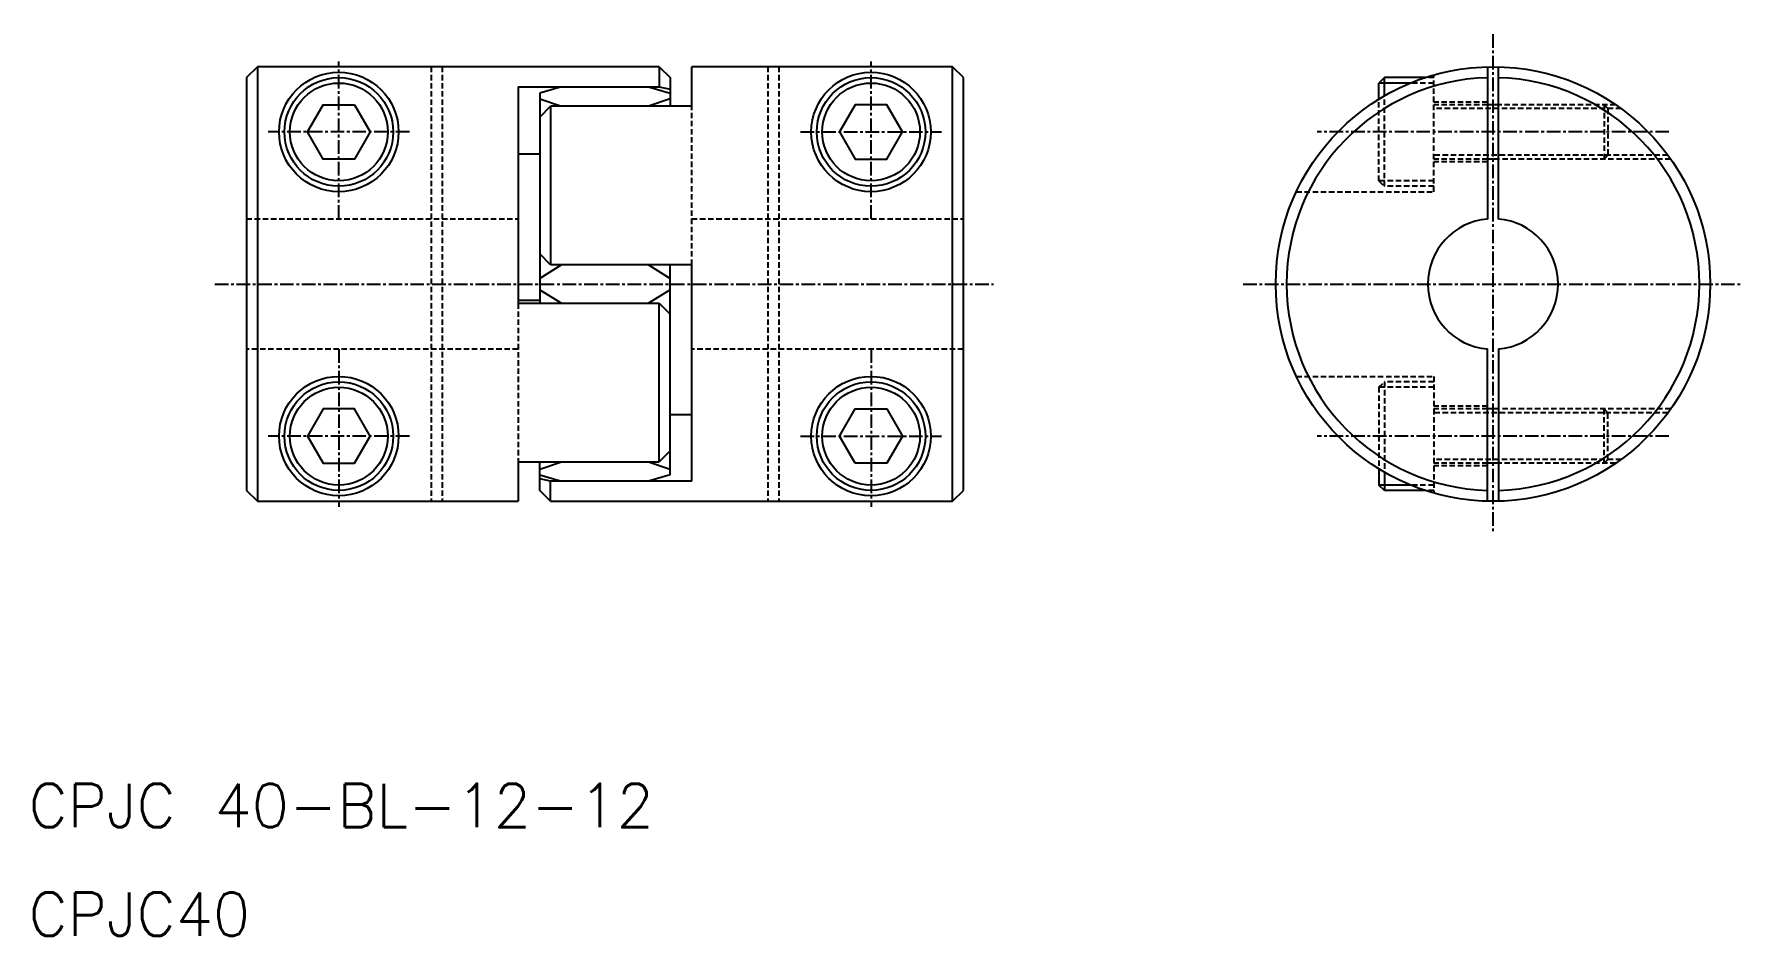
# Model space of a CAD drawing. Extents: x 53 to 211, y 10 to 93.
import ezdxf

# ---------------------------------------------------------------- set-up
doc = ezdxf.new("R2010")
doc.units = 0
doc.linetypes.add('CENTER', pattern=[2, 1.25, -0.25, 0.25, -0.25])
doc.linetypes.add('DASHED', pattern=[0.75, 0.5, -0.25])
doc.layers.get('0').update_dxf_attribs({"linetype": 'CONTINUOUS'})
doc.layers.add('CENTER', color=1, linetype='CENTER')
doc.styles.get("Standard").update_dxf_attribs({"font": 'txt', "bigfont": 'BIGFONT'})

msp = doc.modelspace()

# ---------------------------------------------------------------- linework, layer by layer
at = {"color": 7, "linetype": 'CONTINUOUS'}
for p, q in [((73.91, 90), (72.91, 89)), ((73.91, 90), (73.91, 50)), ((110.91, 90), (73.91, 90)), ((110.91, 90), (111.91, 89)), ((110.91, 90), (110.91, 88.14)), ((137.91, 90), (113.91, 90)), ((113.91, 86.37), (113.91, 90)), ((125.91, 90), (125.91, 90)), ((131.91, 90), (131.91, 90)), ((137.91, 50), (137.91, 90)), ((138.91, 89), (137.91, 90)), ((187.17, 89.99), (187.17, 75.98)), ((188.17, 75.98), (188.17, 89.99)), ((72.91, 89), (72.91, 51)), ((97.91, 88.14), (97.91, 68.23)), ((97.91, 88.14), (110.91, 88.14)), ((101.91, 88.14), (99.91, 87.57)), ((109.91, 88.14), (111.91, 87.57)), ((110.91, 88.14), (111.91, 87.94)), ((111.91, 89), (111.91, 86.37)), ((138.91, 51), (138.91, 89)), ((177.67, 89), (177.17, 88.5)), ((180.07, 88.5), (177.17, 88.5)), ((177.17, 87.02), (177.17, 88.5)), ((181.43, 89), (177.67, 89)), ((177.67, 87.32), (177.67, 89)), ((99.91, 87.57), (99.91, 72.77)), ((99.91, 87.05), (101.91, 86.37)), ((111.91, 87.05), (109.91, 86.37)), ((99.91, 85.37), (100.91, 86.37)), ((100.91, 86.37), (100.91, 71.77)), ((113.91, 86.37), (100.91, 86.37)), ((188.17, 86.5), (187.17, 86.5)), ((97.91, 82), (99.91, 82)), ((188.17, 81.5), (187.17, 81.5)), ((100.91, 71.77), (99.91, 72.77)), ((99.91, 72.77), (99.91, 68.23)), ((101.91, 71.77), (99.91, 70.52)), ((113.91, 71.77), (100.91, 71.77)), ((109.91, 71.77), (111.91, 70.52)), ((111.91, 67.23), (111.91, 71.77)), ((113.91, 51.86), (113.91, 71.77)), ((99.91, 69.48), (101.91, 68.23)), ((111.91, 69.48), (109.91, 68.23)), ((97.91, 68.5), (99.91, 68.5)), ((97.91, 68.23), (110.91, 68.23)), ((110.91, 53.63), (110.91, 68.23)), ((110.91, 68.23), (111.91, 67.23)), ((111.91, 52.43), (111.91, 67.23)), ((187.17, 50.01), (187.17, 64.02)), ((188.17, 64.02), (188.17, 50.01)), ((188.17, 58.5), (187.17, 58.5)), ((111.91, 58), (113.91, 58)), ((97.91, 53.63), (110.91, 53.63)), ((97.91, 53.63), (97.91, 50)), ((99.91, 52.95), (101.91, 53.63)), ((99.91, 51), (99.91, 53.63)), ((109.91, 53.63), (111.91, 52.95)), ((111.91, 54.63), (110.91, 53.63)), ((188.17, 53.5), (187.17, 53.5)), ((99.91, 52.43), (101.91, 51.86)), ((100.91, 51.86), (99.91, 52.06)), ((111.91, 52.43), (109.91, 51.86)), ((177.17, 52.98), (177.17, 51.5)), ((177.67, 52.68), (177.67, 51)), ((72.91, 51), (73.91, 50)), ((100.91, 50), (99.91, 51)), ((113.91, 51.86), (100.91, 51.86)), ((100.91, 50), (100.91, 51.86)), ((137.91, 50), (138.91, 51)), ((180.07, 51.5), (177.17, 51.5)), ((177.67, 51), (177.17, 51.5)), ((181.43, 51), (177.67, 51)), ((73.91, 50), (97.91, 50)), ((100.91, 50), (137.91, 50))]:
    msp.add_line(p, q, dxfattribs=at)
at = {"color": 3, "linetype": 'DASHED'}
for p, q in [((89.91, 90), (89.91, 50)), ((90.91, 90), (90.91, 50)), ((120.91, 90), (120.91, 50)), ((121.91, 90), (121.91, 50)), ((182.22, 88.5), (180.07, 88.5)), ((182.22, 89), (181.43, 89)), ((182.22, 78.5), (182.22, 89.24)), ((177.17, 79.5), (177.17, 87.02)), ((177.67, 79), (177.67, 87.32)), ((187.17, 86.75), (182.22, 86.75)), ((113.91, 71.77), (113.91, 86.37)), ((187.17, 86.5), (182.22, 86.5)), ((199.47, 86.15), (182.22, 86.15)), ((198.97, 86.5), (188.17, 86.5)), ((197.9, 86.5), (197.9, 81.5)), ((197.9, 86.5), (198.25, 86.15)), ((198.25, 86.15), (198.25, 81.85)), ((203.78, 81.85), (182.22, 81.85)), ((198.25, 81.85), (197.9, 81.5)), ((187.17, 81.5), (182.22, 81.5)), ((187.17, 81.25), (182.22, 81.25)), ((204.03, 81.5), (188.17, 81.5)), ((182.22, 79.5), (177.17, 79.5)), ((177.17, 79.5), (177.67, 79)), ((182.22, 79), (177.67, 79)), ((169.57, 78.5), (182.22, 78.5)), ((72.91, 76), (97.91, 76)), ((113.91, 76), (138.91, 76)), ((97.91, 68.23), (97.91, 53.63)), ((97.91, 64), (72.91, 64)), ((138.91, 64), (113.91, 64)), ((169.57, 61.5), (182.22, 61.5)), ((182.22, 61.5), (182.22, 50.76)), ((177.17, 60.5), (177.67, 61)), ((182.22, 60.5), (177.17, 60.5)), ((177.17, 60.5), (177.17, 52.98)), ((182.22, 61), (177.67, 61)), ((177.67, 61), (177.67, 52.68)), ((187.17, 58.75), (182.22, 58.75)), ((187.17, 58.5), (182.22, 58.5)), ((204.03, 58.5), (188.17, 58.5)), ((197.9, 53.5), (197.9, 58.5)), ((198.25, 58.15), (197.9, 58.5)), ((203.78, 58.15), (182.22, 58.15)), ((198.25, 53.85), (198.25, 58.15)), ((199.47, 53.85), (182.22, 53.85)), ((187.17, 53.5), (182.22, 53.5)), ((198.97, 53.5), (188.17, 53.5)), ((197.9, 53.5), (198.25, 53.85)), ((187.17, 53.25), (182.22, 53.25)), ((182.22, 51.5), (180.07, 51.5)), ((182.22, 51), (181.43, 51))]:
    msp.add_line(p, q, dxfattribs=at)
at = {"color": 7, "linetype": 'CONTINUOUS'}
for points in [[(82.85, 86.5), (84.29, 84), (82.85, 81.5), (79.96, 81.5), (78.52, 84), (79.96, 86.5)], [(128.96, 86.5), (127.52, 84), (128.96, 81.5), (131.85, 81.5), (133.29, 84), (131.85, 86.5)], [(82.85, 53.5), (84.29, 56), (82.85, 58.5), (79.96, 58.5), (78.52, 56), (79.96, 53.5)], [(128.96, 53.5), (127.52, 56), (128.96, 58.5), (131.85, 58.5), (133.29, 56), (131.85, 53.5)]]:
    msp.add_lwpolyline(points, close=True, dxfattribs=at)
for centre, radius in [((187.67, 70), 20), ((81.41, 84), 5.5), ((81.41, 84), 5), ((81.41, 84), 4.5), ((130.41, 84), 5.5), ((130.41, 84), 5), ((130.41, 84), 4.5), ((81.41, 56), 5.5), ((130.41, 56), 5.5), ((81.41, 56), 5), ((81.41, 56), 4.5), ((130.41, 56), 5), ((130.41, 56), 4.5)]:
    msp.add_circle(centre, radius, dxfattribs=at)
for radius, start, end in [(19, 91.508, 268.492), (19, 271.508, 88.492), (6, 94.7802, 265.2198), (6, 274.7802, 85.2198)]:
    msp.add_arc((187.67, 70), radius, start, end, dxfattribs=at)
at = {"layer": 'CENTER', "color": 1, "linetype": 'CENTER'}
for p, q in [((187.67, 93), (187.67, 47)), ((81.41, 76), (81.41, 90.5)), ((130.41, 76), (130.41, 90.5)), ((87.91, 84), (74.91, 84)), ((123.91, 84), (136.91, 84)), ((203.87, 84), (171.47, 84)), ((70, 70), (141.67, 70)), ((164.67, 70), (210.67, 70)), ((81.41, 64), (81.41, 49.5)), ((130.41, 64), (130.41, 49.5)), ((87.91, 56), (74.91, 56)), ((123.91, 56), (136.91, 56)), ((203.87, 56), (171.47, 56))]:
    msp.add_line(p, q, dxfattribs=at)

# ---------------------------------------------------------------- texts
at = {"color": 7, "linetype": 'CONTINUOUS'}
for s, p in [('CPJC 40-BL-12-12', (52.85, 20)), ('CPJC40', (52.85, 10))]:
    msp.add_text(s, height=4, dxfattribs=at).set_placement(p)

doc.saveas('drawing.dxf')
